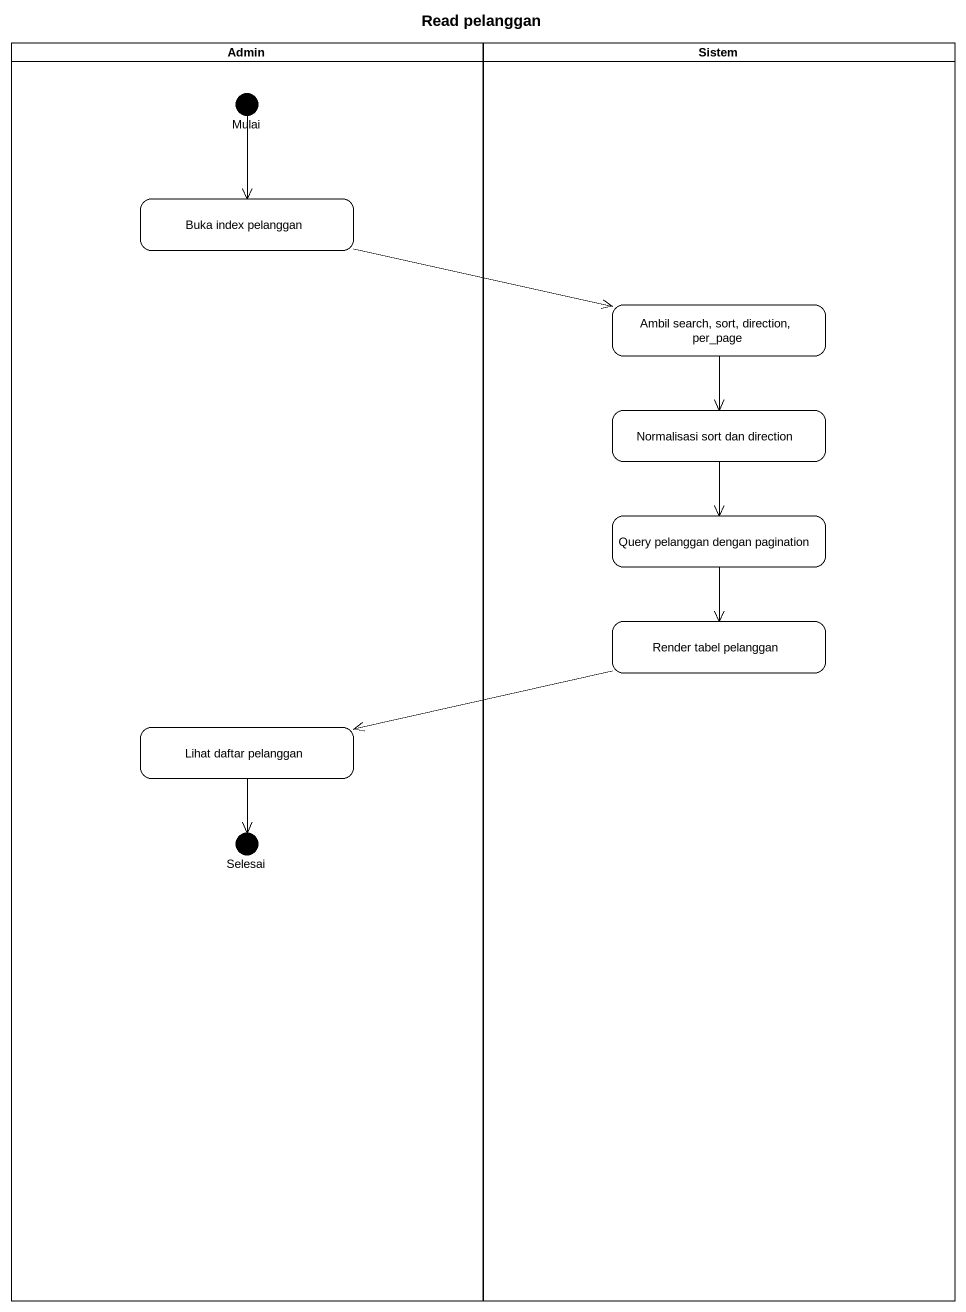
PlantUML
@startuml
title Read pelanggan
hide empty description
state Admin <<partition>> {
  state Mulai <<choice>>
  state "Buka index pelanggan" as Buka_index_pelanggan
  state "Lihat daftar pelanggan" as Lihat_daftar_pelanggan
  state Selesai <<choice>>
}
state Sistem <<partition>> {
  state "Ambil search, sort, direction, per_page" as Ambil_search_sort_direction
  state "Normalisasi sort dan direction" as Normalisasi_sort_dan
  state "Query pelanggan dengan pagination" as Query_pelanggan_dengan
  state "Render tabel pelanggan" as Render_tabel_pelanggan
}
Mulai --> Buka_index_pelanggan
Buka_index_pelanggan -right-> Ambil_search_sort_direction
Ambil_search_sort_direction --> Normalisasi_sort_dan
Normalisasi_sort_dan --> Query_pelanggan_dengan
Query_pelanggan_dengan --> Render_tabel_pelanggan
Render_tabel_pelanggan -left-> Lihat_daftar_pelanggan
Lihat_daftar_pelanggan --> Selesai
@enduml
